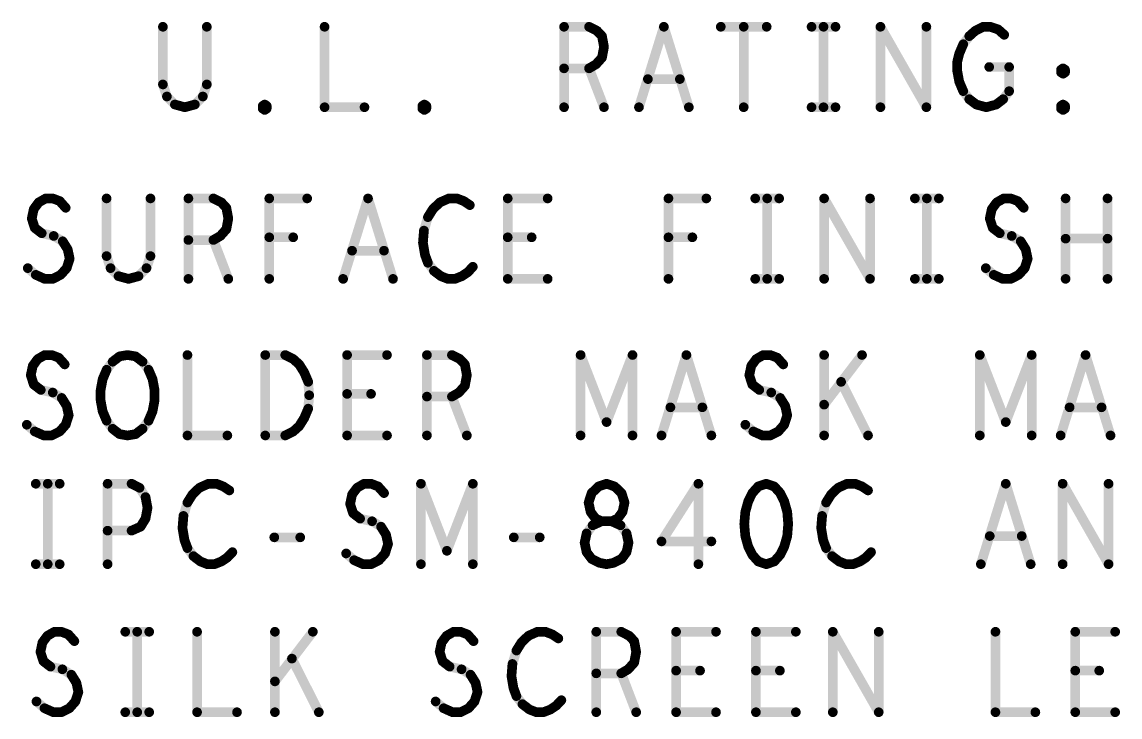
# Model space of a CAD drawing. Extents: x -14.2 to 19.9, y -5.2 to 16.9.
# Drawn here: x -11.507 to -9.802, y 13.299 to 14.379 of the extents above; entities that cross this region are included whole.
import ezdxf

# ---------------------------------------------------------------- set-up
doc = ezdxf.new("R2010")
doc.units = 0
doc.layers.get('0').update_dxf_attribs({"linetype": 'CONTINUOUS'})
doc.layers.add('FAB', color=2, linetype='CONTINUOUS')

# ---------------------------------------------------------------- blocks, each defined once
blk = doc.blocks.new('ROUND_105')
at = {"const_width": 0.0075}
blk.add_lwpolyline([(-0.00375, 0, 1), (0.00375, 0, 1)], format="xyb", close=True, dxfattribs=at)

msp = doc.modelspace()

# ---------------------------------------------------------------- linework, layer by layer
at = {"layer": 'FAB', "const_width": 0.015}
for points in [[(-11.2882, 14.3718), (-11.2882, 14.2822)], [(-11.22, 14.2822), (-11.22, 14.3718)], [(-11.0371, 14.3718), (-11.0371, 14.2468)], [(-10.6651, 14.2468), (-10.6651, 14.3718)], [(-10.6651, 14.3718), (-10.6263, 14.3718)], [(-10.6263, 14.3718), (-10.6139, 14.3655)], [(-10.5488, 14.2468), (-10.5101, 14.3718)], [(-10.5101, 14.3718), (-10.4713, 14.2468)], [(-10.4217, 14.3718), (-10.3504, 14.3718)], [(-10.3861, 14.3718), (-10.3861, 14.2468)], [(-10.2807, 14.3718), (-10.2435, 14.3718)], [(-10.2621, 14.3718), (-10.2621, 14.2468)], [(-10.1737, 14.2468), (-10.1737, 14.3718)], [(-10.1737, 14.3718), (-10.1024, 14.2468)], [(-10.1024, 14.2468), (-10.1024, 14.3718)], [(-10.0265, 14.3655), (-10.0141, 14.3718)], [(-10.0141, 14.3718), (-10.0032, 14.3718)], [(-10.0032, 14.3718), (-9.9908, 14.3676)], [(-10.6139, 14.3655), (-10.6062, 14.3572)], [(-10.6062, 14.3572), (-10.6031, 14.3405)], [(-10.0451, 14.3447), (-10.0358, 14.3572)], [(-10.0358, 14.3572), (-10.0265, 14.3655)], [(-9.9908, 14.3676), (-9.9815, 14.3593)], [(-10.6031, 14.3405), (-10.6062, 14.3239)], [(-10.0513, 14.3301), (-10.0451, 14.3447)], [(-10.6062, 14.3239), (-10.6155, 14.3135)], [(-10.0544, 14.3176), (-10.0513, 14.3301)], [(-10.6263, 14.3072), (-10.6651, 14.3072)], [(-10.6155, 14.3135), (-10.6263, 14.3072)], [(-10.6263, 14.3072), (-10.6031, 14.2468)], [(-10.0544, 14.303), (-10.0544, 14.3176)], [(-10.0513, 14.2864), (-10.0544, 14.303)], [(-10.0048, 14.3093), (-9.9738, 14.3093)], [(-9.9738, 14.3093), (-9.9738, 14.2718)], [(-9.8932, 14.3051), (-9.8901, 14.3072)], [(-9.8932, 14.301), (-9.8932, 14.3051)], [(-9.8901, 14.3072), (-9.887, 14.3051)], [(-9.887, 14.3051), (-9.887, 14.301)], [(-10.4853, 14.2905), (-10.5349, 14.2905)], [(-10.0451, 14.2718), (-10.0513, 14.2864)], [(-9.8901, 14.2989), (-9.8932, 14.301)], [(-9.887, 14.301), (-9.8901, 14.2989)], [(-11.2882, 14.2822), (-11.282, 14.2635)], [(-11.2262, 14.2635), (-11.22, 14.2822)], [(-10.0358, 14.2593), (-10.0451, 14.2718)], [(-9.9738, 14.2718), (-9.9831, 14.2593)], [(-11.282, 14.2635), (-11.2696, 14.251)], [(-11.2696, 14.251), (-11.2541, 14.2468)], [(-11.2541, 14.2468), (-11.2386, 14.251)], [(-11.2386, 14.251), (-11.2262, 14.2635)], [(-11.1332, 14.2489), (-11.1301, 14.251)], [(-11.1301, 14.251), (-11.127, 14.2489)], [(-10.8852, 14.2489), (-10.8821, 14.251)], [(-10.8821, 14.251), (-10.879, 14.2489)], [(-10.0249, 14.251), (-10.0358, 14.2593)], [(-10.0094, 14.2468), (-10.0249, 14.251)], [(-9.9939, 14.251), (-10.0094, 14.2468)], [(-9.9831, 14.2593), (-9.9939, 14.251)], [(-9.8932, 14.2489), (-9.8901, 14.251)], [(-9.8901, 14.251), (-9.887, 14.2489)], [(-11.1332, 14.2447), (-11.1332, 14.2489)], [(-11.1301, 14.2426), (-11.1332, 14.2447)], [(-11.127, 14.2447), (-11.1301, 14.2426)], [(-11.127, 14.2489), (-11.127, 14.2447)], [(-11.0371, 14.2468), (-10.9751, 14.2468)], [(-10.8852, 14.2447), (-10.8852, 14.2489)], [(-10.8821, 14.2426), (-10.8852, 14.2447)], [(-10.879, 14.2447), (-10.8821, 14.2426)], [(-10.879, 14.2489), (-10.879, 14.2447)], [(-10.2807, 14.2468), (-10.2435, 14.2468)], [(-9.8932, 14.2447), (-9.8932, 14.2489)], [(-9.8901, 14.2426), (-9.8932, 14.2447)], [(-9.887, 14.2447), (-9.8901, 14.2426)], [(-9.887, 14.2489), (-9.887, 14.2447)], [(-11.4888, 14.0885), (-11.4811, 14.0989)], [(-11.4811, 14.0989), (-11.4702, 14.1051)], [(-11.4702, 14.1051), (-11.4594, 14.1051)], [(-11.4594, 14.1051), (-11.4485, 14.101)], [(-11.4485, 14.101), (-11.4392, 14.0905)], [(-11.3757, 14.1051), (-11.3757, 14.0155)], [(-11.3075, 14.0155), (-11.3075, 14.1051)], [(-11.2486, 13.9801), (-11.2486, 14.1051)], [(-11.2486, 14.1051), (-11.2098, 14.1051)], [(-11.2098, 14.1051), (-11.1974, 14.0989)], [(-11.1974, 14.0989), (-11.1897, 14.0905)], [(-11.123, 13.9801), (-11.123, 14.1051)], [(-11.123, 14.1051), (-11.0641, 14.1051)], [(-11.0083, 13.9801), (-10.9696, 14.1051)], [(-10.9696, 14.1051), (-10.9308, 13.9801)], [(-10.858, 14.0989), (-10.8688, 14.0885)], [(-10.844, 14.1051), (-10.858, 14.0989)], [(-10.8316, 14.1051), (-10.844, 14.1051)], [(-10.8208, 14.101), (-10.8316, 14.1051)], [(-10.8115, 14.0947), (-10.8208, 14.101)], [(-10.7526, 13.9801), (-10.7526, 14.1051)], [(-10.7526, 14.1051), (-10.6906, 14.1051)], [(-10.503, 13.9801), (-10.503, 14.1051)], [(-10.503, 14.1051), (-10.4441, 14.1051)], [(-10.3682, 14.1051), (-10.331, 14.1051)], [(-10.3496, 14.1051), (-10.3496, 13.9801)], [(-10.2612, 13.9801), (-10.2612, 14.1051)], [(-10.2612, 14.1051), (-10.1899, 13.9801)], [(-10.1899, 13.9801), (-10.1899, 14.1051)], [(-10.1202, 14.1051), (-10.083, 14.1051)], [(-10.1016, 14.1051), (-10.1016, 13.9801)], [(-10.0008, 14.0885), (-9.9931, 14.0989)], [(-9.9931, 14.0989), (-9.9822, 14.1051)], [(-9.9822, 14.1051), (-9.9714, 14.1051)], [(-9.9714, 14.1051), (-9.9605, 14.101)], [(-9.9605, 14.101), (-9.9512, 14.0905)], [(-9.8861, 13.9801), (-9.8861, 14.1051)], [(-9.821, 14.1051), (-9.821, 13.9801)], [(-11.4919, 14.0739), (-11.4888, 14.0885)], [(-11.1897, 14.0905), (-11.1866, 14.0739)], [(-10.8688, 14.0885), (-10.8766, 14.076)], [(-10.0039, 14.0739), (-10.0008, 14.0885)], [(-11.4873, 14.0593), (-11.4919, 14.0739)], [(-11.1866, 14.0739), (-11.1897, 14.0572)], [(-10.8766, 14.076), (-10.8828, 14.0551)], [(-9.9993, 14.0593), (-10.0039, 14.0739)], [(-11.4764, 14.051), (-11.4873, 14.0593)], [(-11.4578, 14.0468), (-11.4764, 14.051)], [(-11.4439, 14.0385), (-11.4578, 14.0468)], [(-11.199, 14.0468), (-11.2098, 14.0405)], [(-11.1897, 14.0572), (-11.199, 14.0468)], [(-10.8828, 14.0551), (-10.8843, 14.0364)], [(-9.9884, 14.051), (-9.9993, 14.0593)], [(-9.9698, 14.0468), (-9.9884, 14.051)], [(-9.9559, 14.0385), (-9.9698, 14.0468)], [(-11.4361, 14.026), (-11.4439, 14.0385)], [(-11.2098, 14.0405), (-11.2486, 14.0405)], [(-11.2098, 14.0405), (-11.1866, 13.9801)], [(-11.0858, 14.0447), (-11.123, 14.0447)], [(-10.8843, 14.0364), (-10.8812, 14.0176)], [(-10.7154, 14.0447), (-10.7526, 14.0447)], [(-10.4658, 14.0447), (-10.503, 14.0447)], [(-9.9481, 14.026), (-9.9559, 14.0385)], [(-9.821, 14.0426), (-9.8861, 14.0426)], [(-11.433, 14.0114), (-11.4361, 14.026)], [(-11.3757, 14.0155), (-11.3695, 13.9968)], [(-11.3137, 13.9968), (-11.3075, 14.0155)], [(-10.9448, 14.0239), (-10.9944, 14.0239)], [(-10.8812, 14.0176), (-10.8766, 14.0051)], [(-9.945, 14.0114), (-9.9481, 14.026)], [(-11.4981, 13.9968), (-11.4857, 13.9864)], [(-11.447, 13.9864), (-11.4377, 13.9968)], [(-11.4377, 13.9968), (-11.433, 14.0114)], [(-11.3695, 13.9968), (-11.3571, 13.9843)], [(-11.3261, 13.9843), (-11.3137, 13.9968)], [(-10.8766, 14.0051), (-10.8673, 13.9926)], [(-10.8146, 13.9905), (-10.8068, 13.9989)], [(-10.0101, 13.9968), (-9.9977, 13.9864)], [(-9.959, 13.9864), (-9.9497, 13.9968)], [(-9.9497, 13.9968), (-9.945, 14.0114)], [(-11.4857, 13.9864), (-11.4718, 13.9801)], [(-11.4718, 13.9801), (-11.4594, 13.9801)], [(-11.4594, 13.9801), (-11.447, 13.9864)], [(-11.3571, 13.9843), (-11.3416, 13.9801)], [(-11.3416, 13.9801), (-11.3261, 13.9843)], [(-10.8673, 13.9926), (-10.8564, 13.9843)], [(-10.8564, 13.9843), (-10.8456, 13.9801)], [(-10.8456, 13.9801), (-10.8347, 13.9801)], [(-10.8347, 13.9801), (-10.8239, 13.9843)], [(-10.8239, 13.9843), (-10.8146, 13.9905)], [(-10.6906, 13.9801), (-10.7526, 13.9801)], [(-10.3682, 13.9801), (-10.331, 13.9801)], [(-10.1202, 13.9801), (-10.083, 13.9801)], [(-9.9977, 13.9864), (-9.9838, 13.9801)], [(-9.9838, 13.9801), (-9.9714, 13.9801)], [(-9.9714, 13.9801), (-9.959, 13.9864)], [(-11.4826, 13.8555), (-11.4717, 13.8618)], [(-11.4717, 13.8618), (-11.4609, 13.8618)], [(-11.4609, 13.8618), (-11.45, 13.8576)], [(-11.3663, 13.8514), (-11.3555, 13.8597)], [(-11.3555, 13.8597), (-11.3431, 13.8618)], [(-11.3431, 13.8618), (-11.3307, 13.8597)], [(-11.3307, 13.8597), (-11.3198, 13.8514)], [(-11.2501, 13.8618), (-11.2501, 13.7368)], [(-11.1292, 13.7368), (-11.1292, 13.8618)], [(-11.1292, 13.8618), (-11.0982, 13.8618)], [(-11.0982, 13.8618), (-11.0858, 13.8555)], [(-11.0021, 13.7368), (-11.0021, 13.8618)], [(-11.0021, 13.8618), (-10.9401, 13.8618)], [(-10.8781, 13.7368), (-10.8781, 13.8618)], [(-10.8781, 13.8618), (-10.8393, 13.8618)], [(-10.8393, 13.8618), (-10.8269, 13.8555)], [(-10.6394, 13.7368), (-10.6394, 13.8618)], [(-10.6394, 13.8618), (-10.5991, 13.7576)], [(-10.5991, 13.7576), (-10.5588, 13.8618)], [(-10.5588, 13.8618), (-10.5588, 13.7368)], [(-10.5138, 13.7368), (-10.4751, 13.8618)], [(-10.4751, 13.8618), (-10.4363, 13.7368)], [(-10.3666, 13.8555), (-10.3557, 13.8618)], [(-10.3557, 13.8618), (-10.3449, 13.8618)], [(-10.3449, 13.8618), (-10.334, 13.8576)], [(-10.2612, 13.7368), (-10.2612, 13.8618)], [(-10.2023, 13.8618), (-10.2612, 13.7847)], [(-10.0194, 13.7368), (-10.0194, 13.8618)], [(-10.0194, 13.8618), (-9.9791, 13.7576)], [(-9.9791, 13.7576), (-9.9388, 13.8618)], [(-9.9388, 13.8618), (-9.9388, 13.7368)], [(-9.8938, 13.7368), (-9.8551, 13.8618)], [(-9.8551, 13.8618), (-9.8163, 13.7368)], [(-11.4934, 13.8305), (-11.4903, 13.8451)], [(-11.4903, 13.8451), (-11.4826, 13.8555)], [(-11.45, 13.8576), (-11.4407, 13.8472)], [(-11.3756, 13.8389), (-11.3663, 13.8514)], [(-11.3198, 13.8514), (-11.3105, 13.8389)], [(-11.0858, 13.8555), (-11.0765, 13.8472)], [(-11.0765, 13.8472), (-11.0687, 13.8347)], [(-10.8269, 13.8555), (-10.8192, 13.8472)], [(-10.8192, 13.8472), (-10.8161, 13.8305)], [(-10.3774, 13.8305), (-10.3743, 13.8451)], [(-10.3743, 13.8451), (-10.3666, 13.8555)], [(-10.334, 13.8576), (-10.3247, 13.8472)], [(-11.4888, 13.816), (-11.4934, 13.8305)], [(-11.3818, 13.8243), (-11.3756, 13.8389)], [(-11.3105, 13.8389), (-11.3043, 13.8243)], [(-11.0687, 13.8347), (-11.0625, 13.8201)], [(-10.8161, 13.8305), (-10.8192, 13.8139)], [(-10.3728, 13.816), (-10.3774, 13.8305)], [(-11.4779, 13.8076), (-11.4888, 13.816)], [(-11.4593, 13.8035), (-11.4779, 13.8076)], [(-11.3849, 13.8076), (-11.3818, 13.8243)], [(-11.3849, 13.791), (-11.3849, 13.8076)], [(-11.3043, 13.8243), (-11.3012, 13.8076)], [(-11.3012, 13.8076), (-11.3012, 13.791)], [(-11.0625, 13.8201), (-11.061, 13.7993)], [(-10.8192, 13.8139), (-10.8285, 13.8035)], [(-10.3619, 13.8076), (-10.3728, 13.816)], [(-10.3433, 13.8035), (-10.3619, 13.8076)], [(-10.193, 13.7368), (-10.2348, 13.8201)], [(-11.4454, 13.7951), (-11.4593, 13.8035)], [(-11.4376, 13.7826), (-11.4454, 13.7951)], [(-11.3818, 13.7743), (-11.3849, 13.791)], [(-11.3012, 13.791), (-11.3043, 13.7743)], [(-11.061, 13.7993), (-11.0625, 13.7785)], [(-10.9649, 13.8014), (-11.0021, 13.8014)], [(-10.8393, 13.7972), (-10.8781, 13.7972)], [(-10.8285, 13.8035), (-10.8393, 13.7972)], [(-10.8393, 13.7972), (-10.8161, 13.7368)], [(-10.3294, 13.7951), (-10.3433, 13.8035)], [(-10.3216, 13.7826), (-10.3294, 13.7951)], [(-11.4345, 13.7681), (-11.4376, 13.7826)], [(-11.3756, 13.7597), (-11.3818, 13.7743)], [(-11.3043, 13.7743), (-11.3105, 13.7597)], [(-11.0625, 13.7785), (-11.0687, 13.7639)], [(-10.4503, 13.7805), (-10.4999, 13.7805)], [(-10.3185, 13.7681), (-10.3216, 13.7826)], [(-9.8303, 13.7805), (-9.8799, 13.7805)], [(-11.4392, 13.7535), (-11.4345, 13.7681)], [(-11.3663, 13.7472), (-11.3756, 13.7597)], [(-11.3105, 13.7597), (-11.3198, 13.7472)], [(-11.0687, 13.7639), (-11.0765, 13.7514)], [(-10.3232, 13.7535), (-10.3185, 13.7681)], [(-11.4996, 13.7535), (-11.4872, 13.743)], [(-11.4872, 13.743), (-11.4733, 13.7368)], [(-11.4609, 13.7368), (-11.4485, 13.743)], [(-11.4485, 13.743), (-11.4392, 13.7535)], [(-11.3555, 13.7389), (-11.3663, 13.7472)], [(-11.3198, 13.7472), (-11.3307, 13.7389)], [(-11.0858, 13.743), (-11.0982, 13.7368)], [(-11.0765, 13.7514), (-11.0858, 13.743)], [(-10.3836, 13.7535), (-10.3712, 13.743)], [(-10.3712, 13.743), (-10.3573, 13.7368)], [(-10.3449, 13.7368), (-10.3325, 13.743)], [(-10.3325, 13.743), (-10.3232, 13.7535)], [(-11.4733, 13.7368), (-11.4609, 13.7368)], [(-11.3431, 13.7368), (-11.3555, 13.7389)], [(-11.3307, 13.7389), (-11.3431, 13.7368)], [(-11.2501, 13.7368), (-11.1881, 13.7368)], [(-11.0982, 13.7368), (-11.1292, 13.7368)], [(-10.9401, 13.7368), (-11.0021, 13.7368)], [(-10.3573, 13.7368), (-10.3449, 13.7368)], [(-11.4857, 13.6618), (-11.4485, 13.6618)], [(-11.4671, 13.6618), (-11.4671, 13.5368)], [(-11.3741, 13.5368), (-11.3741, 13.6618)], [(-11.3741, 13.6618), (-11.3369, 13.6618)], [(-11.3369, 13.6618), (-11.3245, 13.6555)], [(-11.3245, 13.6555), (-11.3152, 13.641)], [(-11.2315, 13.6555), (-11.2423, 13.6451)], [(-11.2175, 13.6618), (-11.2315, 13.6555)], [(-11.2051, 13.6618), (-11.2175, 13.6618)], [(-11.1943, 13.6576), (-11.2051, 13.6618)], [(-11.185, 13.6514), (-11.1943, 13.6576)], [(-10.9943, 13.6451), (-10.9866, 13.6555)], [(-10.9866, 13.6555), (-10.9757, 13.6618)], [(-10.9757, 13.6618), (-10.9649, 13.6618)], [(-10.9649, 13.6618), (-10.954, 13.6576)], [(-10.954, 13.6576), (-10.9447, 13.6472)], [(-10.8874, 13.5368), (-10.8874, 13.6618)], [(-10.8874, 13.6618), (-10.8471, 13.5576)], [(-10.8471, 13.5576), (-10.8068, 13.6618)], [(-10.8068, 13.6618), (-10.8068, 13.5368)], [(-10.6223, 13.6472), (-10.6115, 13.6576)], [(-10.6115, 13.6576), (-10.5991, 13.6618)], [(-10.5991, 13.6618), (-10.5867, 13.6576)], [(-10.5867, 13.6576), (-10.5758, 13.6472)], [(-10.4565, 13.6618), (-10.5138, 13.5722)], [(-10.4565, 13.5368), (-10.4565, 13.6618)], [(-10.3635, 13.6576), (-10.3728, 13.6472)], [(-10.3511, 13.6618), (-10.3635, 13.6576)], [(-10.3387, 13.6576), (-10.3511, 13.6618)], [(-10.3294, 13.6472), (-10.3387, 13.6576)], [(-10.2395, 13.6555), (-10.2503, 13.6451)], [(-10.2255, 13.6618), (-10.2395, 13.6555)], [(-10.2131, 13.6618), (-10.2255, 13.6618)], [(-10.2023, 13.6576), (-10.2131, 13.6618)], [(-10.193, 13.6514), (-10.2023, 13.6576)], [(-10.0178, 13.5368), (-9.9791, 13.6618)], [(-9.9791, 13.6618), (-9.9403, 13.5368)], [(-9.8907, 13.5368), (-9.8907, 13.6618)], [(-9.8907, 13.6618), (-9.8194, 13.5368)], [(-9.8194, 13.5368), (-9.8194, 13.6618)], [(-11.3152, 13.641), (-11.3121, 13.6243)], [(-11.2423, 13.6451), (-11.2501, 13.6326)], [(-10.9974, 13.6305), (-10.9943, 13.6451)], [(-10.627, 13.6326), (-10.6223, 13.6472)], [(-10.5758, 13.6472), (-10.5712, 13.6326)], [(-10.3728, 13.6472), (-10.379, 13.6347)], [(-10.3232, 13.6347), (-10.3294, 13.6472)], [(-10.2503, 13.6451), (-10.2581, 13.6326)], [(-11.3121, 13.6243), (-11.3152, 13.6076)], [(-11.2501, 13.6326), (-11.2563, 13.6118)], [(-10.9928, 13.616), (-10.9974, 13.6305)], [(-10.6239, 13.618), (-10.627, 13.6326)], [(-10.5712, 13.6326), (-10.5743, 13.618)], [(-10.379, 13.6347), (-10.3836, 13.618)], [(-10.3185, 13.618), (-10.3232, 13.6347)], [(-10.2581, 13.6326), (-10.2643, 13.6118)], [(-11.3152, 13.6076), (-11.3229, 13.5951)], [(-11.2563, 13.6118), (-11.2578, 13.593)], [(-10.9819, 13.6076), (-10.9928, 13.616)], [(-10.9633, 13.6035), (-10.9819, 13.6076)], [(-10.9494, 13.5951), (-10.9633, 13.6035)], [(-10.6161, 13.6076), (-10.6239, 13.618)], [(-10.6068, 13.6035), (-10.6208, 13.5972)], [(-10.6068, 13.6035), (-10.6161, 13.6076)], [(-10.5913, 13.6035), (-10.6068, 13.6035)], [(-10.5913, 13.6035), (-10.6068, 13.6035)], [(-10.582, 13.6076), (-10.5913, 13.6035)], [(-10.5774, 13.5972), (-10.5913, 13.6035)], [(-10.5743, 13.618), (-10.582, 13.6076)], [(-10.3836, 13.618), (-10.3852, 13.5993)], [(-10.317, 13.5993), (-10.3185, 13.618)], [(-10.2643, 13.6118), (-10.2658, 13.593)], [(-11.3369, 13.5889), (-11.3741, 13.5889)], [(-11.3229, 13.5951), (-11.3369, 13.5889)], [(-11.2578, 13.593), (-11.2547, 13.5743)], [(-10.9416, 13.5826), (-10.9494, 13.5951)], [(-10.6208, 13.5972), (-10.6301, 13.5847)], [(-10.5681, 13.5847), (-10.5774, 13.5972)], [(-10.3852, 13.5993), (-10.3836, 13.5805)], [(-10.3185, 13.5805), (-10.317, 13.5993)], [(-10.2658, 13.593), (-10.2627, 13.5743)], [(-11.2547, 13.5743), (-11.2501, 13.5618)], [(-11.1152, 13.5785), (-11.0749, 13.5785)], [(-10.9385, 13.5681), (-10.9416, 13.5826)], [(-10.7432, 13.5785), (-10.7029, 13.5785)], [(-10.6301, 13.5847), (-10.6332, 13.5701)], [(-10.6332, 13.5701), (-10.6301, 13.5555)], [(-10.565, 13.5701), (-10.5681, 13.5847)], [(-10.5681, 13.5555), (-10.565, 13.5701)], [(-10.5138, 13.5722), (-10.4363, 13.5722)], [(-10.3836, 13.5805), (-10.379, 13.5639)], [(-10.3232, 13.5639), (-10.3185, 13.5805)], [(-10.2627, 13.5743), (-10.2581, 13.5618)], [(-9.9543, 13.5805), (-10.0039, 13.5805)], [(-11.2501, 13.5618), (-11.2408, 13.5493)], [(-11.1881, 13.5472), (-11.1803, 13.5555)], [(-11.0036, 13.5535), (-10.9912, 13.543)], [(-10.9525, 13.543), (-10.9432, 13.5535)], [(-10.9432, 13.5535), (-10.9385, 13.5681)], [(-10.6301, 13.5555), (-10.6223, 13.5451)], [(-10.5758, 13.5451), (-10.5681, 13.5555)], [(-10.379, 13.5639), (-10.3728, 13.5514)], [(-10.3294, 13.5514), (-10.3232, 13.5639)], [(-10.2581, 13.5618), (-10.2488, 13.5493)], [(-10.1961, 13.5472), (-10.1883, 13.5555)], [(-11.4857, 13.5368), (-11.4485, 13.5368)], [(-11.2408, 13.5493), (-11.2299, 13.541)], [(-11.2299, 13.541), (-11.2191, 13.5368)], [(-11.2191, 13.5368), (-11.2082, 13.5368)], [(-11.2082, 13.5368), (-11.1974, 13.541)], [(-11.1974, 13.541), (-11.1881, 13.5472)], [(-10.9912, 13.543), (-10.9773, 13.5368)], [(-10.9773, 13.5368), (-10.9649, 13.5368)], [(-10.9649, 13.5368), (-10.9525, 13.543)], [(-10.6223, 13.5451), (-10.6099, 13.5389)], [(-10.6099, 13.5389), (-10.5991, 13.5368)], [(-10.5991, 13.5368), (-10.5882, 13.5389)], [(-10.5882, 13.5389), (-10.5758, 13.5451)], [(-10.3728, 13.5514), (-10.3635, 13.541)], [(-10.3635, 13.541), (-10.3511, 13.5368)], [(-10.3511, 13.5368), (-10.3387, 13.541)], [(-10.3387, 13.541), (-10.3294, 13.5514)], [(-10.2488, 13.5493), (-10.2379, 13.541)], [(-10.2379, 13.541), (-10.2271, 13.5368)], [(-10.2271, 13.5368), (-10.2162, 13.5368)], [(-10.2162, 13.5368), (-10.2054, 13.541)], [(-10.2054, 13.541), (-10.1961, 13.5472)], [(-11.4753, 13.4151), (-11.4676, 13.4255)], [(-11.4676, 13.4255), (-11.4567, 13.4318)], [(-11.4567, 13.4318), (-11.4459, 13.4318)], [(-11.4459, 13.4318), (-11.435, 13.4276)], [(-11.435, 13.4276), (-11.4257, 13.4172)], [(-11.3467, 13.4318), (-11.3095, 13.4318)], [(-11.3281, 13.4318), (-11.3281, 13.3068)], [(-11.2351, 13.4318), (-11.2351, 13.3068)], [(-11.1142, 13.3068), (-11.1142, 13.4318)], [(-11.0553, 13.4318), (-11.1142, 13.3547)], [(-10.8553, 13.4151), (-10.8476, 13.4255)], [(-10.8476, 13.4255), (-10.8367, 13.4318)], [(-10.8367, 13.4318), (-10.8259, 13.4318)], [(-10.8259, 13.4318), (-10.815, 13.4276)], [(-10.815, 13.4276), (-10.8057, 13.4172)], [(-10.7205, 13.4255), (-10.7313, 13.4151)], [(-10.7065, 13.4318), (-10.7205, 13.4255)], [(-10.6941, 13.4318), (-10.7065, 13.4318)], [(-10.6833, 13.4276), (-10.6941, 13.4318)], [(-10.674, 13.4214), (-10.6833, 13.4276)], [(-10.6151, 13.3068), (-10.6151, 13.4318)], [(-10.6151, 13.4318), (-10.5763, 13.4318)], [(-10.5763, 13.4318), (-10.5639, 13.4255)], [(-10.5639, 13.4255), (-10.5562, 13.4172)], [(-10.5562, 13.4172), (-10.5531, 13.4005)], [(-10.4911, 13.3068), (-10.4911, 13.4318)], [(-10.4911, 13.4318), (-10.4291, 13.4318)], [(-10.3671, 13.3068), (-10.3671, 13.4318)], [(-10.3671, 13.4318), (-10.3051, 13.4318)], [(-10.2477, 13.3068), (-10.2477, 13.4318)], [(-10.2477, 13.4318), (-10.1764, 13.3068)], [(-10.1764, 13.3068), (-10.1764, 13.4318)], [(-9.9951, 13.4318), (-9.9951, 13.3068)], [(-9.8711, 13.3068), (-9.8711, 13.4318)], [(-9.8711, 13.4318), (-9.8091, 13.4318)], [(-11.4784, 13.4005), (-11.4753, 13.4151)], [(-11.4738, 13.386), (-11.4784, 13.4005)], [(-10.8584, 13.4005), (-10.8553, 13.4151)], [(-10.8538, 13.386), (-10.8584, 13.4005)], [(-10.7391, 13.4026), (-10.7453, 13.3818)], [(-10.7313, 13.4151), (-10.7391, 13.4026)], [(-10.5531, 13.4005), (-10.5562, 13.3839)], [(-11.4629, 13.3776), (-11.4738, 13.386)], [(-11.046, 13.3068), (-11.0878, 13.3901)], [(-10.8429, 13.3776), (-10.8538, 13.386)], [(-10.7453, 13.3818), (-10.7468, 13.363)], [(-10.5562, 13.3839), (-10.5655, 13.3735)], [(-11.4443, 13.3735), (-11.4629, 13.3776)], [(-11.4304, 13.3651), (-11.4443, 13.3735)], [(-11.4226, 13.3526), (-11.4304, 13.3651)], [(-10.8243, 13.3735), (-10.8429, 13.3776)], [(-10.8104, 13.3651), (-10.8243, 13.3735)], [(-10.8026, 13.3526), (-10.8104, 13.3651)], [(-10.5763, 13.3672), (-10.6151, 13.3672)], [(-10.5655, 13.3735), (-10.5763, 13.3672)], [(-10.5763, 13.3672), (-10.5531, 13.3068)], [(-10.4539, 13.3714), (-10.4911, 13.3714)], [(-10.3299, 13.3714), (-10.3671, 13.3714)], [(-9.8339, 13.3714), (-9.8711, 13.3714)], [(-11.4195, 13.3381), (-11.4226, 13.3526)], [(-10.7995, 13.3381), (-10.8026, 13.3526)], [(-10.7468, 13.363), (-10.7437, 13.3443)], [(-11.4242, 13.3235), (-11.4195, 13.3381)], [(-10.8042, 13.3235), (-10.7995, 13.3381)], [(-10.7437, 13.3443), (-10.7391, 13.3318)], [(-10.7391, 13.3318), (-10.7298, 13.3193)], [(-11.4846, 13.3235), (-11.4722, 13.313)], [(-11.4722, 13.313), (-11.4583, 13.3068)], [(-11.4459, 13.3068), (-11.4335, 13.313)], [(-11.4335, 13.313), (-11.4242, 13.3235)], [(-10.8646, 13.3235), (-10.8522, 13.313)], [(-10.8522, 13.313), (-10.8383, 13.3068)], [(-10.8259, 13.3068), (-10.8135, 13.313)], [(-10.8135, 13.313), (-10.8042, 13.3235)], [(-10.7298, 13.3193), (-10.7189, 13.311)], [(-10.6864, 13.311), (-10.6771, 13.3172)], [(-10.6771, 13.3172), (-10.6693, 13.3255)], [(-11.4583, 13.3068), (-11.4459, 13.3068)], [(-11.3467, 13.3068), (-11.3095, 13.3068)], [(-11.2351, 13.3068), (-11.1731, 13.3068)], [(-10.8383, 13.3068), (-10.8259, 13.3068)], [(-10.7189, 13.311), (-10.7081, 13.3068)], [(-10.7081, 13.3068), (-10.6972, 13.3068)], [(-10.6972, 13.3068), (-10.6864, 13.311)], [(-10.4291, 13.3068), (-10.4911, 13.3068)], [(-10.3051, 13.3068), (-10.3671, 13.3068)], [(-9.9951, 13.3068), (-9.9331, 13.3068)], [(-9.8091, 13.3068), (-9.8711, 13.3068)]]:
    msp.add_lwpolyline(points, dxfattribs=at)

# ---------------------------------------------------------------- block references
at = {"layer": 'FAB'}
for p in [(-11.2882, 14.3718), (-11.22, 14.3718), (-11.0371, 14.3718), (-10.6651, 14.3718), (-10.6651, 14.3718), (-10.6263, 14.3718), (-10.6263, 14.3718), (-10.5101, 14.3718), (-10.5101, 14.3718), (-10.4217, 14.3718), (-10.3861, 14.3718), (-10.3504, 14.3718), (-10.2807, 14.3718), (-10.2621, 14.3718), (-10.2435, 14.3718), (-10.1737, 14.3718), (-10.1737, 14.3718), (-10.1024, 14.3718), (-10.0141, 14.3718), (-10.0141, 14.3718), (-10.0032, 14.3718), (-10.0032, 14.3718), (-10.6139, 14.3655), (-10.6139, 14.3655), (-10.6062, 14.3572), (-10.6062, 14.3572), (-10.0358, 14.3572), (-10.0358, 14.3572), (-10.0265, 14.3655), (-10.0265, 14.3655), (-9.9908, 14.3676), (-9.9908, 14.3676), (-9.9815, 14.3593), (-10.6031, 14.3405), (-10.6031, 14.3405), (-10.0451, 14.3447), (-10.0451, 14.3447), (-10.6062, 14.3239), (-10.6062, 14.3239), (-10.0513, 14.3301), (-10.0513, 14.3301), (-10.6651, 14.3072), (-10.6263, 14.3072), (-10.6263, 14.3072), (-10.6263, 14.3072), (-10.6155, 14.3135), (-10.6155, 14.3135), (-10.0544, 14.3176), (-10.0544, 14.3176), (-10.0544, 14.303), (-10.0544, 14.303), (-10.0048, 14.3093), (-9.9738, 14.3093), (-9.9738, 14.3093), (-9.8932, 14.3051), (-9.8932, 14.3051), (-9.8901, 14.3072), (-9.8901, 14.3072), (-9.887, 14.3051), (-9.887, 14.3051), (-10.5349, 14.2905), (-10.4853, 14.2905), (-10.0513, 14.2864), (-10.0513, 14.2864), (-9.8932, 14.301), (-9.8932, 14.301), (-9.8901, 14.2989), (-9.8901, 14.2989), (-9.887, 14.301), (-9.887, 14.301), (-11.2882, 14.2822), (-11.2882, 14.2822), (-11.22, 14.2822), (-11.22, 14.2822), (-10.0451, 14.2718), (-10.0451, 14.2718), (-9.9738, 14.2718), (-9.9738, 14.2718), (-11.282, 14.2635), (-11.282, 14.2635), (-11.2696, 14.251), (-11.2696, 14.251), (-11.2386, 14.251), (-11.2386, 14.251), (-11.2262, 14.2635), (-11.2262, 14.2635), (-11.1301, 14.251), (-11.1301, 14.251), (-10.8821, 14.251), (-10.8821, 14.251), (-10.0358, 14.2593), (-10.0358, 14.2593), (-10.0249, 14.251), (-10.0249, 14.251), (-9.9939, 14.251), (-9.9939, 14.251), (-9.9831, 14.2593), (-9.9831, 14.2593), (-9.8901, 14.251), (-9.8901, 14.251), (-11.2541, 14.2468), (-11.2541, 14.2468), (-11.1332, 14.2489), (-11.1332, 14.2489), (-11.1332, 14.2447), (-11.1332, 14.2447), (-11.1301, 14.2426), (-11.1301, 14.2426), (-11.127, 14.2489), (-11.127, 14.2489), (-11.127, 14.2447), (-11.127, 14.2447), (-11.0371, 14.2468), (-11.0371, 14.2468), (-10.9751, 14.2468), (-10.8852, 14.2489), (-10.8852, 14.2489), (-10.8852, 14.2447), (-10.8852, 14.2447), (-10.8821, 14.2426), (-10.8821, 14.2426), (-10.879, 14.2489), (-10.879, 14.2489), (-10.879, 14.2447), (-10.879, 14.2447), (-10.6651, 14.2468), (-10.6031, 14.2468), (-10.5488, 14.2468), (-10.4713, 14.2468), (-10.3861, 14.2468), (-10.2807, 14.2468), (-10.2621, 14.2468), (-10.2435, 14.2468), (-10.1737, 14.2468), (-10.1024, 14.2468), (-10.1024, 14.2468), (-10.0094, 14.2468), (-10.0094, 14.2468), (-9.8932, 14.2489), (-9.8932, 14.2489), (-9.8932, 14.2447), (-9.8932, 14.2447), (-9.8901, 14.2426), (-9.8901, 14.2426), (-9.887, 14.2489), (-9.887, 14.2489), (-9.887, 14.2447), (-9.887, 14.2447), (-11.4811, 14.0989), (-11.4811, 14.0989), (-11.4702, 14.1051), (-11.4702, 14.1051), (-11.4594, 14.1051), (-11.4594, 14.1051), (-11.4485, 14.101), (-11.4485, 14.101), (-11.3757, 14.1051), (-11.3075, 14.1051), (-11.2486, 14.1051), (-11.2486, 14.1051), (-11.2098, 14.1051), (-11.2098, 14.1051), (-11.1974, 14.0989), (-11.1974, 14.0989), (-11.123, 14.1051), (-11.123, 14.1051), (-11.0641, 14.1051), (-10.9696, 14.1051), (-10.9696, 14.1051), (-10.858, 14.0989), (-10.858, 14.0989), (-10.844, 14.1051), (-10.844, 14.1051), (-10.8316, 14.1051), (-10.8316, 14.1051), (-10.8208, 14.101), (-10.8208, 14.101), (-10.7526, 14.1051), (-10.7526, 14.1051), (-10.6906, 14.1051), (-10.503, 14.1051), (-10.503, 14.1051), (-10.4441, 14.1051), (-10.3682, 14.1051), (-10.3496, 14.1051), (-10.331, 14.1051), (-10.2612, 14.1051), (-10.2612, 14.1051), (-10.1899, 14.1051), (-10.1202, 14.1051), (-10.1016, 14.1051), (-10.083, 14.1051), (-9.9931, 14.0989), (-9.9931, 14.0989), (-9.9822, 14.1051), (-9.9822, 14.1051), (-9.9714, 14.1051), (-9.9714, 14.1051), (-9.9605, 14.101), (-9.9605, 14.101), (-9.8861, 14.1051), (-9.821, 14.1051), (-11.4888, 14.0885), (-11.4888, 14.0885), (-11.4392, 14.0905), (-11.1897, 14.0905), (-11.1897, 14.0905), (-10.8688, 14.0885), (-10.8688, 14.0885), (-10.8115, 14.0947), (-10.0008, 14.0885), (-10.0008, 14.0885), (-9.9512, 14.0905), (-11.4919, 14.0739), (-11.4919, 14.0739), (-11.1866, 14.0739), (-11.1866, 14.0739), (-10.8766, 14.076), (-10.8766, 14.076), (-10.0039, 14.0739), (-10.0039, 14.0739), (-11.4873, 14.0593), (-11.4873, 14.0593), (-11.4764, 14.051), (-11.4764, 14.051), (-11.4578, 14.0468), (-11.4578, 14.0468), (-11.199, 14.0468), (-11.199, 14.0468), (-11.1897, 14.0572), (-11.1897, 14.0572), (-10.8828, 14.0551), (-10.8828, 14.0551), (-9.9993, 14.0593), (-9.9993, 14.0593), (-9.9884, 14.051), (-9.9884, 14.051), (-9.9698, 14.0468), (-9.9698, 14.0468), (-11.4439, 14.0385), (-11.4439, 14.0385), (-11.2486, 14.0405), (-11.2098, 14.0405), (-11.2098, 14.0405), (-11.2098, 14.0405), (-11.123, 14.0447), (-11.0858, 14.0447), (-10.8843, 14.0364), (-10.8843, 14.0364), (-10.7526, 14.0447), (-10.7154, 14.0447), (-10.503, 14.0447), (-10.4658, 14.0447), (-9.9559, 14.0385), (-9.9559, 14.0385), (-9.8861, 14.0426), (-9.821, 14.0426), (-11.4361, 14.026), (-11.4361, 14.026), (-11.3757, 14.0155), (-11.3757, 14.0155), (-11.3075, 14.0155), (-11.3075, 14.0155), (-10.9944, 14.0239), (-10.9448, 14.0239), (-10.8812, 14.0176), (-10.8812, 14.0176), (-9.9481, 14.026), (-9.9481, 14.026), (-11.4981, 13.9968), (-11.4377, 13.9968), (-11.4377, 13.9968), (-11.433, 14.0114), (-11.433, 14.0114), (-11.3695, 13.9968), (-11.3695, 13.9968), (-11.3137, 13.9968), (-11.3137, 13.9968), (-10.8766, 14.0051), (-10.8766, 14.0051), (-10.8068, 13.9989), (-10.0101, 13.9968), (-9.9497, 13.9968), (-9.9497, 13.9968), (-9.945, 14.0114), (-9.945, 14.0114), (-11.4857, 13.9864), (-11.4857, 13.9864), (-11.4718, 13.9801), (-11.4718, 13.9801), (-11.4594, 13.9801), (-11.4594, 13.9801), (-11.447, 13.9864), (-11.447, 13.9864), (-11.3571, 13.9843), (-11.3571, 13.9843), (-11.3416, 13.9801), (-11.3416, 13.9801), (-11.3261, 13.9843), (-11.3261, 13.9843), (-11.2486, 13.9801), (-11.1866, 13.9801), (-11.123, 13.9801), (-11.0083, 13.9801), (-10.9308, 13.9801), (-10.8673, 13.9926), (-10.8673, 13.9926), (-10.8564, 13.9843), (-10.8564, 13.9843), (-10.8456, 13.9801), (-10.8456, 13.9801), (-10.8347, 13.9801), (-10.8347, 13.9801), (-10.8239, 13.9843), (-10.8239, 13.9843), (-10.8146, 13.9905), (-10.8146, 13.9905), (-10.7526, 13.9801), (-10.7526, 13.9801), (-10.6906, 13.9801), (-10.503, 13.9801), (-10.3682, 13.9801), (-10.3496, 13.9801), (-10.331, 13.9801), (-10.2612, 13.9801), (-10.1899, 13.9801), (-10.1899, 13.9801), (-10.1202, 13.9801), (-10.1016, 13.9801), (-10.083, 13.9801), (-9.9977, 13.9864), (-9.9977, 13.9864), (-9.9838, 13.9801), (-9.9838, 13.9801), (-9.9714, 13.9801), (-9.9714, 13.9801), (-9.959, 13.9864), (-9.959, 13.9864), (-9.8861, 13.9801), (-9.821, 13.9801), (-11.4717, 13.8618), (-11.4717, 13.8618), (-11.4609, 13.8618), (-11.4609, 13.8618), (-11.3555, 13.8597), (-11.3555, 13.8597), (-11.3431, 13.8618), (-11.3431, 13.8618), (-11.3307, 13.8597), (-11.3307, 13.8597), (-11.2501, 13.8618), (-11.1292, 13.8618), (-11.1292, 13.8618), (-11.0982, 13.8618), (-11.0982, 13.8618), (-11.0021, 13.8618), (-11.0021, 13.8618), (-10.9401, 13.8618), (-10.8781, 13.8618), (-10.8781, 13.8618), (-10.8393, 13.8618), (-10.8393, 13.8618), (-10.6394, 13.8618), (-10.6394, 13.8618), (-10.5588, 13.8618), (-10.5588, 13.8618), (-10.4751, 13.8618), (-10.4751, 13.8618), (-10.3557, 13.8618), (-10.3557, 13.8618), (-10.3449, 13.8618), (-10.3449, 13.8618), (-10.2612, 13.8618), (-10.2023, 13.8618), (-10.0194, 13.8618), (-10.0194, 13.8618), (-9.9388, 13.8618), (-9.9388, 13.8618), (-9.8551, 13.8618), (-9.8551, 13.8618), (-11.4903, 13.8451), (-11.4903, 13.8451), (-11.4826, 13.8555), (-11.4826, 13.8555), (-11.45, 13.8576), (-11.45, 13.8576), (-11.4407, 13.8472), (-11.3663, 13.8514), (-11.3663, 13.8514), (-11.3198, 13.8514), (-11.3198, 13.8514), (-11.0858, 13.8555), (-11.0858, 13.8555), (-11.0765, 13.8472), (-11.0765, 13.8472), (-10.8269, 13.8555), (-10.8269, 13.8555), (-10.8192, 13.8472), (-10.8192, 13.8472), (-10.3743, 13.8451), (-10.3743, 13.8451), (-10.3666, 13.8555), (-10.3666, 13.8555), (-10.334, 13.8576), (-10.334, 13.8576), (-10.3247, 13.8472), (-11.4934, 13.8305), (-11.4934, 13.8305), (-11.3756, 13.8389), (-11.3756, 13.8389), (-11.3105, 13.8389), (-11.3105, 13.8389), (-11.0687, 13.8347), (-11.0687, 13.8347), (-10.8161, 13.8305), (-10.8161, 13.8305), (-10.3774, 13.8305), (-10.3774, 13.8305), (-11.4888, 13.816), (-11.4888, 13.816), (-11.4779, 13.8076), (-11.4779, 13.8076), (-11.3849, 13.8076), (-11.3849, 13.8076), (-11.3818, 13.8243), (-11.3818, 13.8243), (-11.3043, 13.8243), (-11.3043, 13.8243), (-11.3012, 13.8076), (-11.3012, 13.8076), (-11.0625, 13.8201), (-11.0625, 13.8201), (-10.8192, 13.8139), (-10.8192, 13.8139), (-10.3728, 13.816), (-10.3728, 13.816), (-10.3619, 13.8076), (-10.3619, 13.8076), (-10.2348, 13.8201), (-11.4593, 13.8035), (-11.4593, 13.8035), (-11.4454, 13.7951), (-11.4454, 13.7951), (-11.3849, 13.791), (-11.3849, 13.791), (-11.3012, 13.791), (-11.3012, 13.791), (-11.061, 13.7993), (-11.061, 13.7993), (-11.0021, 13.8014), (-10.9649, 13.8014), (-10.8781, 13.7972), (-10.8393, 13.7972), (-10.8393, 13.7972), (-10.8393, 13.7972), (-10.8285, 13.8035), (-10.8285, 13.8035), (-10.3433, 13.8035), (-10.3433, 13.8035), (-10.3294, 13.7951), (-10.3294, 13.7951), (-11.4376, 13.7826), (-11.4376, 13.7826), (-11.3818, 13.7743), (-11.3818, 13.7743), (-11.3043, 13.7743), (-11.3043, 13.7743), (-11.0625, 13.7785), (-11.0625, 13.7785), (-10.4999, 13.7805), (-10.4503, 13.7805), (-10.3216, 13.7826), (-10.3216, 13.7826), (-10.2612, 13.7847), (-9.8799, 13.7805), (-9.8303, 13.7805), (-11.4345, 13.7681), (-11.4345, 13.7681), (-11.3756, 13.7597), (-11.3756, 13.7597), (-11.3105, 13.7597), (-11.3105, 13.7597), (-11.0687, 13.7639), (-11.0687, 13.7639), (-10.5991, 13.7576), (-10.5991, 13.7576), (-10.3185, 13.7681), (-10.3185, 13.7681), (-9.9791, 13.7576), (-9.9791, 13.7576), (-11.4996, 13.7535), (-11.4872, 13.743), (-11.4872, 13.743), (-11.4485, 13.743), (-11.4485, 13.743), (-11.4392, 13.7535), (-11.4392, 13.7535), (-11.3663, 13.7472), (-11.3663, 13.7472), (-11.3198, 13.7472), (-11.3198, 13.7472), (-11.0858, 13.743), (-11.0858, 13.743), (-11.0765, 13.7514), (-11.0765, 13.7514), (-10.3836, 13.7535), (-10.3712, 13.743), (-10.3712, 13.743), (-10.3325, 13.743), (-10.3325, 13.743), (-10.3232, 13.7535), (-10.3232, 13.7535), (-11.4733, 13.7368), (-11.4733, 13.7368), (-11.4609, 13.7368), (-11.4609, 13.7368), (-11.3555, 13.7389), (-11.3555, 13.7389), (-11.3431, 13.7368), (-11.3431, 13.7368), (-11.3307, 13.7389), (-11.3307, 13.7389), (-11.2501, 13.7368), (-11.2501, 13.7368), (-11.1881, 13.7368), (-11.1292, 13.7368), (-11.1292, 13.7368), (-11.0982, 13.7368), (-11.0982, 13.7368), (-11.0021, 13.7368), (-11.0021, 13.7368), (-10.9401, 13.7368), (-10.8781, 13.7368), (-10.8161, 13.7368), (-10.6394, 13.7368), (-10.5588, 13.7368), (-10.5138, 13.7368), (-10.4363, 13.7368), (-10.3573, 13.7368), (-10.3573, 13.7368), (-10.3449, 13.7368), (-10.3449, 13.7368), (-10.2612, 13.7368), (-10.193, 13.7368), (-10.0194, 13.7368), (-9.9388, 13.7368), (-9.8938, 13.7368), (-9.8163, 13.7368), (-11.4857, 13.6618), (-11.4671, 13.6618), (-11.4485, 13.6618), (-11.3741, 13.6618), (-11.3741, 13.6618), (-11.3369, 13.6618), (-11.3369, 13.6618), (-11.3245, 13.6555), (-11.3245, 13.6555), (-11.2315, 13.6555), (-11.2315, 13.6555), (-11.2175, 13.6618), (-11.2175, 13.6618), (-11.2051, 13.6618), (-11.2051, 13.6618), (-11.1943, 13.6576), (-11.1943, 13.6576), (-10.9866, 13.6555), (-10.9866, 13.6555), (-10.9757, 13.6618), (-10.9757, 13.6618), (-10.9649, 13.6618), (-10.9649, 13.6618), (-10.954, 13.6576), (-10.954, 13.6576), (-10.8874, 13.6618), (-10.8874, 13.6618), (-10.8068, 13.6618), (-10.8068, 13.6618), (-10.6115, 13.6576), (-10.6115, 13.6576), (-10.5991, 13.6618), (-10.5991, 13.6618), (-10.5867, 13.6576), (-10.5867, 13.6576), (-10.4565, 13.6618), (-10.4565, 13.6618), (-10.3635, 13.6576), (-10.3635, 13.6576), (-10.3511, 13.6618), (-10.3511, 13.6618), (-10.3387, 13.6576), (-10.3387, 13.6576), (-10.2395, 13.6555), (-10.2395, 13.6555), (-10.2255, 13.6618), (-10.2255, 13.6618), (-10.2131, 13.6618), (-10.2131, 13.6618), (-10.2023, 13.6576), (-10.2023, 13.6576), (-9.9791, 13.6618), (-9.9791, 13.6618), (-9.8907, 13.6618), (-9.8907, 13.6618), (-9.8194, 13.6618), (-11.3152, 13.641), (-11.3152, 13.641), (-11.2423, 13.6451), (-11.2423, 13.6451), (-11.185, 13.6514), (-10.9943, 13.6451), (-10.9943, 13.6451), (-10.9447, 13.6472), (-10.6223, 13.6472), (-10.6223, 13.6472), (-10.5758, 13.6472), (-10.5758, 13.6472), (-10.3728, 13.6472), (-10.3728, 13.6472), (-10.3294, 13.6472), (-10.3294, 13.6472), (-10.2503, 13.6451), (-10.2503, 13.6451), (-10.193, 13.6514), (-11.3121, 13.6243), (-11.3121, 13.6243), (-11.2501, 13.6326), (-11.2501, 13.6326), (-10.9974, 13.6305), (-10.9974, 13.6305), (-10.627, 13.6326), (-10.627, 13.6326), (-10.5712, 13.6326), (-10.5712, 13.6326), (-10.379, 13.6347), (-10.379, 13.6347), (-10.3232, 13.6347), (-10.3232, 13.6347), (-10.2581, 13.6326), (-10.2581, 13.6326), (-11.3152, 13.6076), (-11.3152, 13.6076), (-11.2563, 13.6118), (-11.2563, 13.6118), (-10.9928, 13.616), (-10.9928, 13.616), (-10.9819, 13.6076), (-10.9819, 13.6076), (-10.9633, 13.6035), (-10.9633, 13.6035), (-10.6239, 13.618), (-10.6239, 13.618), (-10.6161, 13.6076), (-10.6161, 13.6076), (-10.6068, 13.6035), (-10.6068, 13.6035), (-10.6068, 13.6035), (-10.6068, 13.6035), (-10.5913, 13.6035), (-10.5913, 13.6035), (-10.5913, 13.6035), (-10.5913, 13.6035), (-10.582, 13.6076), (-10.582, 13.6076), (-10.5743, 13.618), (-10.5743, 13.618), (-10.3836, 13.618), (-10.3836, 13.618), (-10.3185, 13.618), (-10.3185, 13.618), (-10.2643, 13.6118), (-10.2643, 13.6118), (-11.3741, 13.5889), (-11.3369, 13.5889), (-11.3369, 13.5889), (-11.3229, 13.5951), (-11.3229, 13.5951), (-11.2578, 13.593), (-11.2578, 13.593), (-10.9494, 13.5951), (-10.9494, 13.5951), (-10.6208, 13.5972), (-10.6208, 13.5972), (-10.5774, 13.5972), (-10.5774, 13.5972), (-10.3852, 13.5993), (-10.3852, 13.5993), (-10.317, 13.5993), (-10.317, 13.5993), (-10.2658, 13.593), (-10.2658, 13.593), (-11.2547, 13.5743), (-11.2547, 13.5743), (-11.1152, 13.5785), (-11.0749, 13.5785), (-10.9416, 13.5826), (-10.9416, 13.5826), (-10.7432, 13.5785), (-10.7029, 13.5785), (-10.6332, 13.5701), (-10.6332, 13.5701), (-10.6301, 13.5847), (-10.6301, 13.5847), (-10.5681, 13.5847), (-10.5681, 13.5847), (-10.565, 13.5701), (-10.565, 13.5701), (-10.5138, 13.5722), (-10.5138, 13.5722), (-10.4363, 13.5722), (-10.3836, 13.5805), (-10.3836, 13.5805), (-10.3185, 13.5805), (-10.3185, 13.5805), (-10.2627, 13.5743), (-10.2627, 13.5743), (-10.0039, 13.5805), (-9.9543, 13.5805), (-11.2501, 13.5618), (-11.2501, 13.5618), (-11.1803, 13.5555), (-11.0036, 13.5535), (-10.9432, 13.5535), (-10.9432, 13.5535), (-10.9385, 13.5681), (-10.9385, 13.5681), (-10.8471, 13.5576), (-10.8471, 13.5576), (-10.6301, 13.5555), (-10.6301, 13.5555), (-10.5681, 13.5555), (-10.5681, 13.5555), (-10.379, 13.5639), (-10.379, 13.5639), (-10.3232, 13.5639), (-10.3232, 13.5639), (-10.2581, 13.5618), (-10.2581, 13.5618), (-10.1883, 13.5555), (-11.4857, 13.5368), (-11.4671, 13.5368), (-11.4485, 13.5368), (-11.3741, 13.5368), (-11.2408, 13.5493), (-11.2408, 13.5493), (-11.2299, 13.541), (-11.2299, 13.541), (-11.2191, 13.5368), (-11.2191, 13.5368), (-11.2082, 13.5368), (-11.2082, 13.5368), (-11.1974, 13.541), (-11.1974, 13.541), (-11.1881, 13.5472), (-11.1881, 13.5472), (-10.9912, 13.543), (-10.9912, 13.543), (-10.9773, 13.5368), (-10.9773, 13.5368), (-10.9649, 13.5368), (-10.9649, 13.5368), (-10.9525, 13.543), (-10.9525, 13.543), (-10.8874, 13.5368), (-10.8068, 13.5368), (-10.6223, 13.5451), (-10.6223, 13.5451), (-10.6099, 13.5389), (-10.6099, 13.5389), (-10.5991, 13.5368), (-10.5991, 13.5368), (-10.5882, 13.5389), (-10.5882, 13.5389), (-10.5758, 13.5451), (-10.5758, 13.5451), (-10.4565, 13.5368), (-10.3728, 13.5514), (-10.3728, 13.5514), (-10.3635, 13.541), (-10.3635, 13.541), (-10.3511, 13.5368), (-10.3511, 13.5368), (-10.3387, 13.541), (-10.3387, 13.541), (-10.3294, 13.5514), (-10.3294, 13.5514), (-10.2488, 13.5493), (-10.2488, 13.5493), (-10.2379, 13.541), (-10.2379, 13.541), (-10.2271, 13.5368), (-10.2271, 13.5368), (-10.2162, 13.5368), (-10.2162, 13.5368), (-10.2054, 13.541), (-10.2054, 13.541), (-10.1961, 13.5472), (-10.1961, 13.5472), (-10.0178, 13.5368), (-9.9403, 13.5368), (-9.8907, 13.5368), (-9.8194, 13.5368), (-9.8194, 13.5368), (-11.4676, 13.4255), (-11.4676, 13.4255), (-11.4567, 13.4318), (-11.4567, 13.4318), (-11.4459, 13.4318), (-11.4459, 13.4318), (-11.435, 13.4276), (-11.435, 13.4276), (-11.4257, 13.4172), (-11.3467, 13.4318), (-11.3281, 13.4318), (-11.3095, 13.4318), (-11.2351, 13.4318), (-11.1142, 13.4318), (-11.0553, 13.4318), (-10.8476, 13.4255), (-10.8476, 13.4255), (-10.8367, 13.4318), (-10.8367, 13.4318), (-10.8259, 13.4318), (-10.8259, 13.4318), (-10.815, 13.4276), (-10.815, 13.4276), (-10.8057, 13.4172), (-10.7205, 13.4255), (-10.7205, 13.4255), (-10.7065, 13.4318), (-10.7065, 13.4318), (-10.6941, 13.4318), (-10.6941, 13.4318), (-10.6833, 13.4276), (-10.6833, 13.4276), (-10.674, 13.4214), (-10.6151, 13.4318), (-10.6151, 13.4318), (-10.5763, 13.4318), (-10.5763, 13.4318), (-10.5639, 13.4255), (-10.5639, 13.4255), (-10.5562, 13.4172), (-10.5562, 13.4172), (-10.4911, 13.4318), (-10.4911, 13.4318), (-10.4291, 13.4318), (-10.3671, 13.4318), (-10.3671, 13.4318), (-10.3051, 13.4318), (-10.2477, 13.4318), (-10.2477, 13.4318), (-10.1764, 13.4318), (-9.9951, 13.4318), (-9.8711, 13.4318), (-9.8711, 13.4318), (-9.8091, 13.4318), (-11.4784, 13.4005), (-11.4784, 13.4005), (-11.4753, 13.4151), (-11.4753, 13.4151), (-10.8584, 13.4005), (-10.8584, 13.4005), (-10.8553, 13.4151), (-10.8553, 13.4151), (-10.7391, 13.4026), (-10.7391, 13.4026), (-10.7313, 13.4151), (-10.7313, 13.4151), (-10.5531, 13.4005), (-10.5531, 13.4005), (-11.4738, 13.386), (-11.4738, 13.386), (-11.0878, 13.3901), (-10.8538, 13.386), (-10.8538, 13.386), (-10.7453, 13.3818), (-10.7453, 13.3818), (-10.5562, 13.3839), (-10.5562, 13.3839), (-11.4629, 13.3776), (-11.4629, 13.3776), (-11.4443, 13.3735), (-11.4443, 13.3735), (-11.4304, 13.3651), (-11.4304, 13.3651), (-10.8429, 13.3776), (-10.8429, 13.3776), (-10.8243, 13.3735), (-10.8243, 13.3735), (-10.8104, 13.3651), (-10.8104, 13.3651), (-10.6151, 13.3672), (-10.5763, 13.3672), (-10.5763, 13.3672), (-10.5763, 13.3672), (-10.5655, 13.3735), (-10.5655, 13.3735), (-10.4911, 13.3714), (-10.4539, 13.3714), (-10.3671, 13.3714), (-10.3299, 13.3714), (-9.8711, 13.3714), (-9.8339, 13.3714), (-11.4226, 13.3526), (-11.4226, 13.3526), (-11.1142, 13.3547), (-10.8026, 13.3526), (-10.8026, 13.3526), (-10.7468, 13.363), (-10.7468, 13.363), (-11.4195, 13.3381), (-11.4195, 13.3381), (-10.7995, 13.3381), (-10.7995, 13.3381), (-10.7437, 13.3443), (-10.7437, 13.3443), (-10.7391, 13.3318), (-10.7391, 13.3318), (-11.4846, 13.3235), (-11.4722, 13.313), (-11.4722, 13.313), (-11.4335, 13.313), (-11.4335, 13.313), (-11.4242, 13.3235), (-11.4242, 13.3235), (-10.8646, 13.3235), (-10.8522, 13.313), (-10.8522, 13.313), (-10.8135, 13.313), (-10.8135, 13.313), (-10.8042, 13.3235), (-10.8042, 13.3235), (-10.7298, 13.3193), (-10.7298, 13.3193), (-10.6771, 13.3172), (-10.6771, 13.3172), (-10.6693, 13.3255), (-11.4583, 13.3068), (-11.4583, 13.3068), (-11.4459, 13.3068), (-11.4459, 13.3068), (-11.3467, 13.3068), (-11.3281, 13.3068), (-11.3095, 13.3068), (-11.2351, 13.3068), (-11.2351, 13.3068), (-11.1731, 13.3068), (-11.1142, 13.3068), (-11.046, 13.3068), (-10.8383, 13.3068), (-10.8383, 13.3068), (-10.8259, 13.3068), (-10.8259, 13.3068), (-10.7189, 13.311), (-10.7189, 13.311), (-10.7081, 13.3068), (-10.7081, 13.3068), (-10.6972, 13.3068), (-10.6972, 13.3068), (-10.6864, 13.311), (-10.6864, 13.311), (-10.6151, 13.3068), (-10.5531, 13.3068), (-10.4911, 13.3068), (-10.4911, 13.3068), (-10.4291, 13.3068), (-10.3671, 13.3068), (-10.3671, 13.3068), (-10.3051, 13.3068), (-10.2477, 13.3068), (-10.1764, 13.3068), (-10.1764, 13.3068), (-9.9951, 13.3068), (-9.9951, 13.3068), (-9.9331, 13.3068), (-9.8711, 13.3068), (-9.8711, 13.3068), (-9.8091, 13.3068)]:
    msp.add_blockref('ROUND_105', p, dxfattribs=at)

doc.saveas('drawing.dxf')
